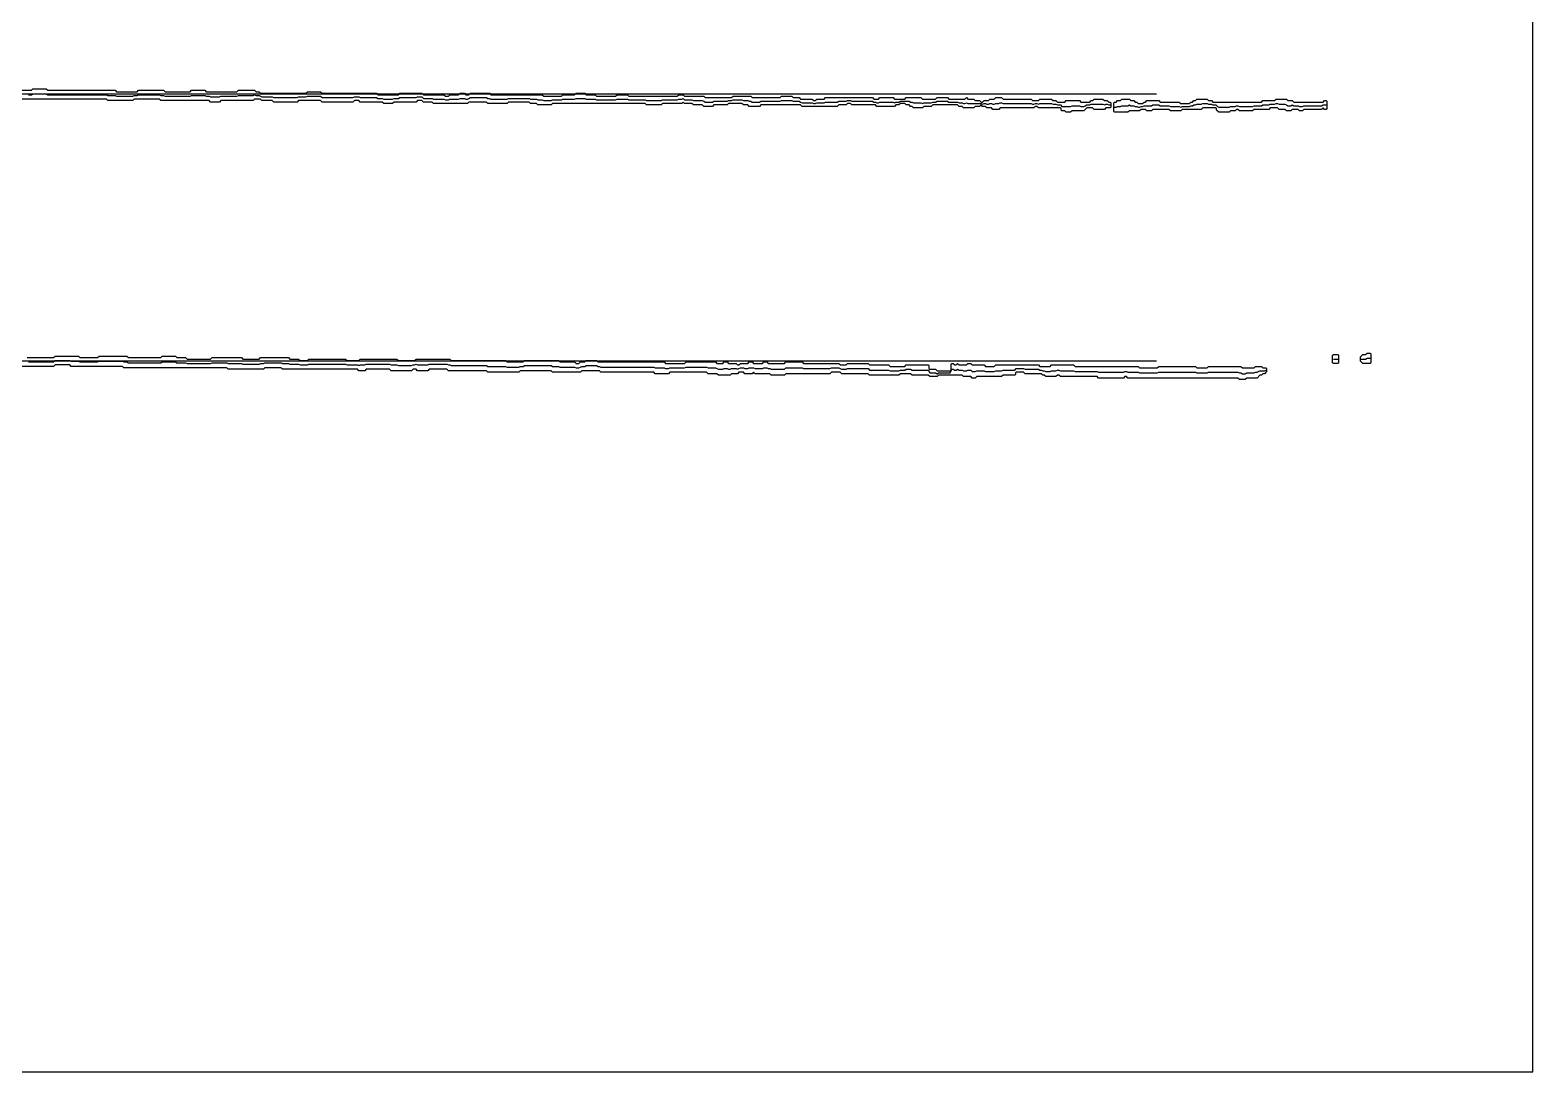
# Model space of a CAD drawing. Extents: x 0 to 57.2, y 0 to 39.6.
# Drawn here: x 28.58 to 57.16, y 0 to 19.8 of the extents above; entities that cross this region are included whole.
import ezdxf

# ---------------------------------------------------------------- set-up
doc = ezdxf.new("R2010")
doc.units = 13
for name, color, linetype in [('DESIGN_SCAN_PATH', 5, 'Continuous'), ('SEM_FRAME', 8, 'Continuous'), ('SEM_OBSERVED_CENTERLINES', 3, 'Continuous'), ('SEM_OBSERVED_CONTOURS', 2, 'Continuous')]:
    doc.layers.add(name, color=color, linetype=linetype)

msp = doc.modelspace()

# ---------------------------------------------------------------- linework, layer by layer
at = {"layer": 'DESIGN_SCAN_PATH'}
for points in [[(0, 18.58806), (50, 18.58806)], [(50, 13.50844), (0, 13.50844)]]:
    msp.add_lwpolyline(points, dxfattribs=at)
at = {"layer": 'SEM_FRAME'}
msp.add_lwpolyline([(0, 0), (57.15968, 0), (57.15968, 39.60429), (0, 39.60429)], close=True, dxfattribs=at)
at = {"layer": 'SEM_OBSERVED_CENTERLINES'}
for points in [[(28.55193, 18.574105), (28.57984, 18.574105), (28.60775, 18.574105), (28.63566, 18.58806), (28.66357, 18.58806), (28.69148, 18.58806), (28.71939, 18.58806), (28.7473, 18.58806), (28.77521, 18.58806), (28.80312, 18.58806), (28.83103, 18.58806), (28.85894, 18.58806), (28.88685, 18.58806), (28.91476, 18.574105), (28.94267, 18.574105), (28.97058, 18.574105), (28.99849, 18.574105), (29.0264, 18.574105), (29.05431, 18.574105), (29.08222, 18.574105), (29.11013, 18.574105), (29.13804, 18.574105), (29.16595, 18.574105), (29.19386, 18.574105), (29.22177, 18.574105), (29.24968, 18.574105), (29.27759, 18.574105), (29.3055, 18.574105), (29.33341, 18.574105), (29.36132, 18.574105), (29.38923, 18.574105), (29.41714, 18.574105), (29.44505, 18.574105), (29.47296, 18.574105), (29.50087, 18.574105), (29.52878, 18.574105), (29.55669, 18.574105), (29.5846, 18.574105), (29.61251, 18.574105), (29.64042, 18.574105), (29.66833, 18.574105), (29.69624, 18.574105), (29.72415, 18.574105), (29.75206, 18.574105), (29.77997, 18.574105), (29.80788, 18.574105), (29.83579, 18.574105), (29.8637, 18.574105), (29.89161, 18.574105), (29.91952, 18.574105), (29.94743, 18.574105), (29.97534, 18.574105), (30.00325, 18.574105), (30.03116, 18.574105), (30.05907, 18.56015), (30.08698, 18.56015), (30.11489, 18.56015), (30.1428, 18.56015), (30.17071, 18.56015), (30.19862, 18.56015), (30.22653, 18.546195), (30.25444, 18.546195), (30.28235, 18.546195), (30.31026, 18.546195), (30.33817, 18.546195), (30.36608, 18.546195), (30.39399, 18.546195), (30.4219, 18.546195), (30.44981, 18.546195), (30.47772, 18.546195), (30.50563, 18.546195), (30.53354, 18.546195), (30.56145, 18.56015), (30.58936, 18.56015), (30.61727, 18.56015), (30.64518, 18.574105), (30.67309, 18.574105), (30.701, 18.574105), (30.72891, 18.574105), (30.75682, 18.574105), (30.78473, 18.574105), (30.81264, 18.574105), (30.84055, 18.574105), (30.86846, 18.574105), (30.89637, 18.574105), (30.92428, 18.574105), (30.95219, 18.574105), (30.9801, 18.574105), (31.00801, 18.574105), (31.03592, 18.574105), (31.06383, 18.56015), (31.09174, 18.56015), (31.11965, 18.56015), (31.14756, 18.546195), (31.17547, 18.546195), (31.20338, 18.546195), (31.23129, 18.546195), (31.2592, 18.546195), (31.28711, 18.546195), (31.31502, 18.546195), (31.34293, 18.546195), (31.37084, 18.546195), (31.39875, 18.546195), (31.42666, 18.546195), (31.45457, 18.546195), (31.48248, 18.546195), (31.51039, 18.546195), (31.5383, 18.546195), (31.56621, 18.546195), (31.59412, 18.546195), (31.62203, 18.546195), (31.64994, 18.56015), (31.67785, 18.56015), (31.70576, 18.56015), (31.73367, 18.56015), (31.76158, 18.56015), (31.78949, 18.56015), (31.8174, 18.56015), (31.84531, 18.56015), (31.87322, 18.56015), (31.90113, 18.56015), (31.92904, 18.546195), (31.95695, 18.546195), (31.98486, 18.546195), (32.01277, 18.53224), (32.04068, 18.53224), (32.06859, 18.53224), (32.0965, 18.53224), (32.12441, 18.53224), (32.15232, 18.53224), (32.18023, 18.53224), (32.20814, 18.546195), (32.23605, 18.546195), (32.26396, 18.546195), (32.29187, 18.546195), (32.31978, 18.546195), (32.34769, 18.546195), (32.3756, 18.546195), (32.40351, 18.546195), (32.43142, 18.546195), (32.45933, 18.546195), (32.48724, 18.546195), (32.51515, 18.546195), (32.54306, 18.56015), (32.57097, 18.56015), (32.59888, 18.56015), (32.62679, 18.56015), (32.6547, 18.56015), (32.68261, 18.56015), (32.71052, 18.56015), (32.73843, 18.56015), (32.76634, 18.56015), (32.79425, 18.56015), (32.82216, 18.56015), (32.85007, 18.574105), (32.87798, 18.56015), (32.90589, 18.56015), (32.9338, 18.56015), (32.96171, 18.546195), (32.98962, 18.53224), (33.01753, 18.53224), (33.04544, 18.53224), (33.07335, 18.53224), (33.10126, 18.53224), (33.12917, 18.53224), (33.15708, 18.53224), (33.18499, 18.53224), (33.2129, 18.518285), (33.24081, 18.518285), (33.26872, 18.518285), (33.29663, 18.518285), (33.32454, 18.518285), (33.35245, 18.518285), (33.38036, 18.518285), (33.40827, 18.518285), (33.43618, 18.518285), (33.46409, 18.518285), (33.492, 18.518285), (33.51991, 18.518285), (33.54782, 18.518285), (33.57573, 18.518285), (33.60364, 18.518285), (33.63155, 18.518285), (33.65946, 18.518285), (33.68737, 18.53224), (33.71528, 18.53224), (33.74319, 18.53224), (33.7711, 18.53224), (33.79901, 18.53224), (33.82692, 18.53224), (33.85483, 18.546195), (33.88274, 18.546195), (33.91065, 18.546195), (33.93856, 18.546195), (33.96647, 18.546195), (33.99438, 18.546195), (34.02229, 18.546195), (34.0502, 18.546195), (34.07811, 18.546195), (34.10602, 18.546195), (34.13393, 18.518285), (34.16184, 18.518285), (34.18975, 18.518285), (34.21766, 18.518285), (34.24557, 18.518285), (34.27348, 18.518285), (34.30139, 18.518285), (34.3293, 18.518285), (34.35721, 18.518285), (34.38512, 18.518285), (34.41303, 18.518285), (34.44094, 18.518285), (34.46885, 18.518285), (34.49676, 18.518285), (34.52467, 18.518285), (34.55258, 18.518285), (34.58049, 18.518285), (34.6084, 18.518285), (34.63631, 18.518285), (34.66422, 18.518285), (34.69213, 18.518285), (34.72004, 18.518285), (34.74795, 18.53224), (34.77586, 18.53224), (34.80377, 18.53224), (34.83168, 18.53224), (34.85959, 18.518285), (34.8875, 18.518285), (34.91541, 18.518285), (34.94332, 18.518285), (34.97123, 18.518285), (34.99914, 18.518285), (35.02705, 18.518285), (35.05496, 18.518285), (35.08287, 18.518285), (35.11078, 18.518285), (35.13869, 18.518285), (35.1666, 18.518285), (35.19451, 18.50433), (35.22242, 18.50433), (35.25033, 18.50433), (35.27824, 18.50433), (35.30615, 18.490375), (35.33406, 18.490375), (35.36197, 18.490375), (35.38988, 18.490375), (35.41779, 18.490375), (35.4457, 18.490375), (35.47361, 18.490375), (35.50152, 18.50433), (35.52943, 18.50433), (35.55734, 18.50433), (35.58525, 18.50433), (35.61316, 18.518285), (35.64107, 18.518285), (35.66898, 18.518285), (35.69689, 18.518285), (35.7248, 18.518285), (35.75271, 18.518285), (35.78062, 18.518285), (35.80853, 18.518285), (35.83644, 18.518285), (35.86435, 18.518285), (35.89226, 18.518285), (35.92017, 18.518285), (35.94808, 18.53224), (35.97599, 18.53224), (36.0039, 18.53224), (36.03181, 18.53224), (36.05972, 18.50433), (36.08763, 18.50433), (36.11554, 18.50433), (36.14345, 18.50433), (36.17136, 18.50433), (36.19927, 18.50433), (36.22718, 18.50433), (36.25509, 18.490375), (36.283, 18.490375), (36.31091, 18.490375), (36.33882, 18.490375), (36.36673, 18.490375), (36.39464, 18.490375), (36.42255, 18.490375), (36.45046, 18.490375), (36.47837, 18.47642), (36.50628, 18.47642), (36.53419, 18.47642), (36.5621, 18.490375), (36.59001, 18.490375), (36.61792, 18.490375), (36.64583, 18.490375), (36.67374, 18.490375), (36.70165, 18.490375), (36.72956, 18.490375), (36.75747, 18.50433), (36.78538, 18.50433), (36.81329, 18.50433), (36.8412, 18.50433), (36.86911, 18.490375), (36.89702, 18.490375), (36.92493, 18.50433), (36.95284, 18.518285), (36.98075, 18.518285), (37.00866, 18.518285), (37.03657, 18.518285), (37.06448, 18.518285), (37.09239, 18.518285), (37.1203, 18.518285), (37.14821, 18.518285), (37.17612, 18.518285), (37.20403, 18.518285), (37.23194, 18.518285), (37.25985, 18.518285), (37.28776, 18.50433), (37.31567, 18.50433), (37.34358, 18.490375), (37.37149, 18.490375), (37.3994, 18.490375), (37.42731, 18.490375), (37.45522, 18.490375), (37.48313, 18.490375), (37.51104, 18.490375), (37.53895, 18.490375), (37.56686, 18.490375), (37.59477, 18.490375), (37.62268, 18.490375), (37.65059, 18.490375), (37.6785, 18.50433), (37.70641, 18.50433), (37.73432, 18.50433), (37.76223, 18.50433), (37.79014, 18.50433), (37.81805, 18.50433), (37.84596, 18.50433), (37.87387, 18.50433), (37.90178, 18.50433), (37.92969, 18.50433), (37.9576, 18.50433), (37.98551, 18.50433), (38.01342, 18.50433), (38.04133, 18.50433), (38.06924, 18.50433), (38.09715, 18.490375), (38.12506, 18.490375), (38.15297, 18.490375), (38.18088, 18.490375), (38.20879, 18.490375), (38.2367, 18.47642), (38.26461, 18.47642), (38.29252, 18.47642), (38.32043, 18.47642), (38.34834, 18.462465), (38.37625, 18.462465), (38.40416, 18.462465), (38.43207, 18.462465), (38.45998, 18.462465), (38.48789, 18.462465), (38.5158, 18.47642), (38.54371, 18.47642), (38.57162, 18.47642), (38.59953, 18.47642), (38.62744, 18.47642), (38.65535, 18.47642), (38.68326, 18.47642), (38.71117, 18.490375), (38.73908, 18.490375), (38.76699, 18.490375), (38.7949, 18.490375), (38.82281, 18.490375), (38.85072, 18.490375), (38.87863, 18.490375), (38.90654, 18.490375), (38.93445, 18.490375), (38.96236, 18.50433), (38.99027, 18.50433), (39.01818, 18.50433), (39.04609, 18.50433), (39.074, 18.50433), (39.10191, 18.50433), (39.12982, 18.50433), (39.15773, 18.490375), (39.18564, 18.490375), (39.21355, 18.490375), (39.24146, 18.490375), (39.26937, 18.490375), (39.29728, 18.490375), (39.32519, 18.490375), (39.3531, 18.47642), (39.38101, 18.47642), (39.40892, 18.47642), (39.43683, 18.47642), (39.46474, 18.47642), (39.49265, 18.47642), (39.52056, 18.47642), (39.54847, 18.47642), (39.57638, 18.47642), (39.60429, 18.47642), (39.6322, 18.47642), (39.66011, 18.47642), (39.68802, 18.47642), (39.71593, 18.47642), (39.74384, 18.490375), (39.77175, 18.490375), (39.79966, 18.490375), (39.82757, 18.490375), (39.85548, 18.490375), (39.88339, 18.490375), (39.9113, 18.490375), (39.93921, 18.490375), (39.96712, 18.47642), (39.99503, 18.47642), (40.02294, 18.47642), (40.05085, 18.47642), (40.07876, 18.47642), (40.10667, 18.47642), (40.13458, 18.47642), (40.16249, 18.47642), (40.1904, 18.47642), (40.21831, 18.47642), (40.24622, 18.47642), (40.27413, 18.47642), (40.30204, 18.462465), (40.32995, 18.462465), (40.35786, 18.462465), (40.38577, 18.462465), (40.41368, 18.462465), (40.44159, 18.462465), (40.4695, 18.462465), (40.49741, 18.462465), (40.52532, 18.462465), (40.55323, 18.462465), (40.58114, 18.462465), (40.60905, 18.47642), (40.63696, 18.47642), (40.66487, 18.47642), (40.69278, 18.47642), (40.72069, 18.47642), (40.7486, 18.47642), (40.77651, 18.47642), (40.80442, 18.47642), (40.83233, 18.47642), (40.86024, 18.47642), (40.88815, 18.47642), (40.91606, 18.490375), (40.94397, 18.490375), (40.97188, 18.490375), (40.99979, 18.50433), (41.0277, 18.47642), (41.05561, 18.47642), (41.08352, 18.47642), (41.11143, 18.47642), (41.13934, 18.47642), (41.16725, 18.47642), (41.19516, 18.462465), (41.22307, 18.462465), (41.25098, 18.462465), (41.27889, 18.462465), (41.3068, 18.462465), (41.33471, 18.462465), (41.36262, 18.462465), (41.39053, 18.44851), (41.41844, 18.434555), (41.44635, 18.434555), (41.47426, 18.434555), (41.50217, 18.434555), (41.53008, 18.434555), (41.55799, 18.434555), (41.5859, 18.44851), (41.61381, 18.44851), (41.64172, 18.44851), (41.66963, 18.44851), (41.69754, 18.44851), (41.72545, 18.44851), (41.75336, 18.44851), (41.78127, 18.44851), (41.80918, 18.44851), (41.83709, 18.44851), (41.865, 18.462465), (41.89291, 18.462465), (41.92082, 18.462465), (41.94873, 18.47642), (41.97664, 18.47642), (42.00455, 18.47642), (42.03246, 18.47642), (42.06037, 18.47642), (42.08828, 18.47642), (42.11619, 18.47642), (42.1441, 18.462465), (42.17201, 18.462465), (42.19992, 18.462465), (42.22783, 18.462465), (42.25574, 18.44851), (42.28365, 18.44851), (42.31156, 18.434555), (42.33947, 18.434555), (42.36738, 18.434555), (42.39529, 18.434555), (42.4232, 18.434555), (42.45111, 18.434555), (42.47902, 18.44851), (42.50693, 18.44851), (42.53484, 18.44851), (42.56275, 18.44851), (42.59066, 18.44851), (42.61857, 18.44851), (42.64648, 18.44851), (42.67439, 18.44851), (42.7023, 18.44851), (42.73021, 18.44851), (42.75812, 18.44851), (42.78603, 18.44851), (42.81394, 18.44851), (42.84185, 18.44851), (42.86976, 18.462465), (42.89767, 18.462465), (42.92558, 18.462465), (42.95349, 18.462465), (42.9814, 18.462465), (43.00931, 18.462465), (43.03722, 18.462465), (43.06513, 18.462465), (43.09304, 18.44851), (43.12095, 18.44851), (43.14886, 18.44851), (43.17677, 18.44851), (43.20468, 18.44851), (43.23259, 18.434555), (43.2605, 18.4206), (43.28841, 18.4206), (43.31632, 18.4206), (43.34423, 18.4206), (43.37214, 18.4206), (43.40005, 18.4206), (43.42796, 18.4206), (43.45587, 18.4206), (43.48378, 18.406645), (43.51169, 18.406645), (43.5396, 18.4206), (43.56751, 18.4206), (43.59542, 18.4206), (43.62333, 18.4206), (43.65124, 18.4206), (43.67915, 18.4206), (43.70706, 18.434555), (43.73497, 18.434555), (43.76288, 18.434555), (43.79079, 18.434555), (43.8187, 18.434555), (43.84661, 18.434555), (43.87452, 18.434555), (43.90243, 18.434555), (43.93034, 18.434555), (43.95825, 18.44851), (43.98616, 18.44851), (44.01407, 18.44851), (44.04198, 18.44851), (44.06989, 18.44851), (44.0978, 18.44851), (44.12571, 18.462465), (44.15362, 18.462465), (44.18153, 18.462465), (44.20944, 18.44851), (44.23735, 18.44851), (44.26526, 18.44851), (44.29317, 18.44851), (44.32108, 18.44851), (44.34899, 18.44851), (44.3769, 18.44851), (44.40481, 18.44851), (44.43272, 18.44851), (44.46063, 18.44851), (44.48854, 18.44851), (44.51645, 18.44851), (44.54436, 18.44851), (44.57227, 18.44851), (44.60018, 18.44851), (44.62809, 18.434555), (44.656, 18.434555), (44.68391, 18.4206), (44.71182, 18.4206), (44.73973, 18.434555), (44.76764, 18.434555), (44.79555, 18.434555), (44.82346, 18.434555), (44.85137, 18.434555), (44.87928, 18.434555), (44.90719, 18.434555), (44.9351, 18.434555), (44.96301, 18.434555), (44.99092, 18.434555), (45.01883, 18.4206), (45.04674, 18.434555), (45.07465, 18.434555), (45.10256, 18.434555), (45.13047, 18.44851), (45.15838, 18.44851), (45.18629, 18.44851), (45.2142, 18.44851), (45.24211, 18.44851), (45.27002, 18.44851), (45.29793, 18.44851), (45.32584, 18.434555), (45.35375, 18.434555), (45.38166, 18.4206), (45.40957, 18.4206), (45.43748, 18.4206), (45.46539, 18.4206), (45.4933, 18.4206), (45.52121, 18.4206), (45.54912, 18.406645), (45.57703, 18.4206), (45.60494, 18.4206), (45.63285, 18.4206), (45.66076, 18.4206), (45.68867, 18.4206), (45.71658, 18.4206), (45.74449, 18.434555), (45.7724, 18.434555), (45.80031, 18.434555), (45.82822, 18.44851), (45.85613, 18.44851), (45.88404, 18.44851), (45.91195, 18.44851), (45.93986, 18.44851), (45.96777, 18.44851), (45.99568, 18.44851), (46.02359, 18.44851), (46.0515, 18.434555), (46.07941, 18.434555), (46.10732, 18.434555), (46.13523, 18.434555), (46.16314, 18.434555), (46.19105, 18.434555), (46.21896, 18.434555), (46.24687, 18.4206), (46.27478, 18.4206), (46.30269, 18.4206), (46.3306, 18.406645), (46.35851, 18.406645), (46.38642, 18.4206), (46.41433, 18.406645), (46.44224, 18.406645), (46.47015, 18.406645), (46.49806, 18.406645), (46.52597, 18.406645), (46.55388, 18.406645), (46.58179, 18.406645), (46.6097, 18.406645), (46.63761, 18.406645), (46.66552, 18.406645), (46.69343, 18.39269), (46.72134, 18.406645), (46.74925, 18.406645), (46.77716, 18.39269), (46.80507, 18.39269), (46.83298, 18.406645), (46.86089, 18.406645), (46.8888, 18.39269), (46.91671, 18.39269), (46.94462, 18.406645), (46.97253, 18.406645), (47.00044, 18.406645), (47.02835, 18.4206), (47.05626, 18.4206), (47.08417, 18.406645), (47.11208, 18.406645), (47.13999, 18.406645), (47.1679, 18.406645), (47.19581, 18.406645), (47.22372, 18.406645), (47.25163, 18.406645), (47.27954, 18.406645), (47.30745, 18.406645), (47.33536, 18.406645), (47.36327, 18.406645), (47.39118, 18.406645), (47.41909, 18.406645), (47.447, 18.406645), (47.47491, 18.406645), (47.50282, 18.406645), (47.53073, 18.406645), (47.55864, 18.406645), (47.58655, 18.406645), (47.61446, 18.406645), (47.64237, 18.39269), (47.67028, 18.39269), (47.69819, 18.406645), (47.7261, 18.406645), (47.75401, 18.39269), (47.78192, 18.406645), (47.80983, 18.406645), (47.83774, 18.406645), (47.86565, 18.406645), (47.89356, 18.406645), (47.92147, 18.406645), (47.94938, 18.406645), (47.97729, 18.406645), (48.0052, 18.406645), (48.03311, 18.39269), (48.06102, 18.39269), (48.08893, 18.39269), (48.11684, 18.378735), (48.14475, 18.378735), (48.17266, 18.378735), (48.20057, 18.350825), (48.22848, 18.350825), (48.25639, 18.350825), (48.2843, 18.350825), (48.31221, 18.350825), (48.34012, 18.350825), (48.36803, 18.350825), (48.39594, 18.36478), (48.42385, 18.36478), (48.45176, 18.36478), (48.47967, 18.36478), (48.50758, 18.36478), (48.53549, 18.36478), (48.5634, 18.350825), (48.59131, 18.350825), (48.61922, 18.350825), (48.64713, 18.36478), (48.67504, 18.378735), (48.70295, 18.378735), (48.73086, 18.378735), (48.75877, 18.39269), (48.78668, 18.39269), (48.81459, 18.39269), (48.8425, 18.39269), (48.87041, 18.39269), (48.89832, 18.39269), (48.92623, 18.39269), (48.95414, 18.39269), (48.98205, 18.39269), (49.00996, 18.378735), (49.03787, 18.39269), (49.06578, 18.39269), (49.09369, 18.378735), (49.1216, 18.378735)], [(49.20533, 18.33687), (49.23324, 18.33687), (49.26115, 18.350825), (49.28906, 18.350825), (49.31697, 18.350825), (49.34488, 18.36478), (49.37279, 18.36478), (49.4007, 18.36478), (49.42861, 18.36478), (49.45652, 18.36478), (49.48443, 18.378735), (49.51234, 18.36478), (49.54025, 18.36478), (49.56816, 18.36478), (49.59607, 18.350825), (49.62398, 18.350825), (49.65189, 18.33687), (49.6798, 18.33687), (49.70771, 18.350825), (49.73562, 18.350825), (49.76353, 18.36478), (49.79144, 18.36478), (49.81935, 18.36478), (49.84726, 18.36478), (49.87517, 18.36478), (49.90308, 18.36478), (49.93099, 18.378735), (49.9589, 18.378735), (49.98681, 18.378735), (50.01472, 18.378735), (50.04263, 18.378735), (50.07054, 18.36478), (50.09845, 18.36478), (50.12636, 18.36478), (50.15427, 18.36478), (50.18218, 18.36478), (50.21009, 18.36478), (50.238, 18.36478), (50.26591, 18.350825), (50.29382, 18.350825), (50.32173, 18.350825), (50.34964, 18.350825), (50.37755, 18.350825), (50.40546, 18.350825), (50.43337, 18.350825), (50.46128, 18.33687), (50.48919, 18.350825), (50.5171, 18.350825), (50.54501, 18.350825), (50.57292, 18.350825), (50.60083, 18.350825), (50.62874, 18.350825), (50.65665, 18.36478), (50.68456, 18.36478), (50.71247, 18.378735), (50.74038, 18.378735), (50.76829, 18.39269), (50.7962, 18.39269), (50.82411, 18.39269), (50.85202, 18.39269), (50.87993, 18.406645), (50.90784, 18.406645), (50.93575, 18.406645), (50.96366, 18.406645), (50.99157, 18.39269), (51.01948, 18.39269), (51.04739, 18.39269), (51.0753, 18.378735), (51.10321, 18.378735), (51.13112, 18.378735), (51.15903, 18.350825), (51.18694, 18.33687), (51.21485, 18.33687), (51.24276, 18.33687), (51.27067, 18.33687), (51.29858, 18.33687), (51.32649, 18.33687), (51.3544, 18.33687), (51.38231, 18.33687), (51.41022, 18.350825), (51.43813, 18.350825), (51.46604, 18.350825), (51.49395, 18.350825), (51.52186, 18.36478), (51.54977, 18.36478), (51.57768, 18.350825), (51.60559, 18.350825), (51.6335, 18.350825), (51.66141, 18.350825), (51.68932, 18.350825), (51.71723, 18.350825), (51.74514, 18.350825), (51.77305, 18.350825), (51.80096, 18.350825), (51.82887, 18.350825), (51.85678, 18.36478), (51.88469, 18.36478), (51.9126, 18.36478), (51.94051, 18.36478), (51.96842, 18.36478), (51.99633, 18.36478), (52.02424, 18.378735), (52.05215, 18.378735), (52.08006, 18.378735), (52.10797, 18.378735), (52.13588, 18.378735), (52.16379, 18.39269), (52.1917, 18.39269), (52.21961, 18.39269), (52.24752, 18.39269), (52.27543, 18.406645), (52.30334, 18.406645), (52.33125, 18.39269), (52.35916, 18.39269), (52.38707, 18.39269), (52.41498, 18.39269), (52.44289, 18.39269), (52.4708, 18.378735), (52.49871, 18.36478), (52.52662, 18.36478), (52.55453, 18.36478), (52.58244, 18.378735), (52.61035, 18.36478), (52.63826, 18.36478), (52.66617, 18.36478), (52.69408, 18.36478), (52.72199, 18.350825), (52.7499, 18.350825), (52.77781, 18.350825), (52.80572, 18.36478), (52.83363, 18.36478), (52.86154, 18.36478), (52.88945, 18.36478), (52.91736, 18.36478), (52.94527, 18.36478), (52.97318, 18.36478), (53.00109, 18.36478), (53.029, 18.36478), (53.05691, 18.36478), (53.08482, 18.36478), (53.11273, 18.36478), (53.14064, 18.36478), (53.16855, 18.378735), (53.19646, 18.378735), (53.22437, 18.378735)], [(28.55193, 13.494485), (28.57984, 13.494485), (28.60775, 13.494485), (28.63566, 13.494485), (28.66357, 13.494485), (28.69148, 13.494485), (28.71939, 13.494485), (28.7473, 13.494485), (28.77521, 13.494485), (28.80312, 13.494485), (28.83103, 13.494485), (28.85894, 13.494485), (28.88685, 13.494485), (28.91476, 13.494485), (28.94267, 13.494485), (28.97058, 13.494485), (28.99849, 13.494485), (29.0264, 13.494485), (29.05431, 13.522395), (29.08222, 13.522395), (29.11013, 13.522395), (29.13804, 13.522395), (29.16595, 13.522395), (29.19386, 13.522395), (29.22177, 13.522395), (29.24968, 13.522395), (29.27759, 13.522395), (29.3055, 13.522395), (29.33341, 13.522395), (29.36132, 13.50844), (29.38923, 13.50844), (29.41714, 13.50844), (29.44505, 13.50844), (29.47296, 13.50844), (29.50087, 13.50844), (29.52878, 13.494485), (29.55669, 13.494485), (29.5846, 13.494485), (29.61251, 13.494485), (29.64042, 13.494485), (29.66833, 13.494485), (29.69624, 13.494485), (29.72415, 13.494485), (29.75206, 13.494485), (29.77997, 13.494485), (29.80788, 13.494485), (29.83579, 13.494485), (29.8637, 13.494485), (29.89161, 13.50844), (29.91952, 13.50844), (29.94743, 13.50844), (29.97534, 13.50844), (30.00325, 13.50844), (30.03116, 13.50844), (30.05907, 13.50844), (30.08698, 13.50844), (30.11489, 13.50844), (30.1428, 13.50844), (30.17071, 13.50844), (30.19862, 13.50844), (30.22653, 13.50844), (30.25444, 13.50844), (30.28235, 13.50844), (30.31026, 13.50844), (30.33817, 13.50844), (30.36608, 13.494485), (30.39399, 13.494485), (30.4219, 13.494485), (30.44981, 13.48053), (30.47772, 13.48053), (30.50563, 13.48053), (30.53354, 13.48053), (30.56145, 13.48053), (30.58936, 13.48053), (30.61727, 13.48053), (30.64518, 13.48053), (30.67309, 13.48053), (30.701, 13.48053), (30.72891, 13.48053), (30.75682, 13.48053), (30.78473, 13.48053), (30.81264, 13.48053), (30.84055, 13.48053), (30.86846, 13.48053), (30.89637, 13.48053), (30.92428, 13.48053), (30.95219, 13.48053), (30.9801, 13.48053), (31.00801, 13.48053), (31.03592, 13.48053), (31.06383, 13.48053), (31.09174, 13.494485), (31.11965, 13.494485), (31.14756, 13.494485), (31.17547, 13.494485), (31.20338, 13.494485), (31.23129, 13.494485), (31.2592, 13.494485), (31.28711, 13.494485), (31.31502, 13.494485), (31.34293, 13.494485), (31.37084, 13.48053), (31.39875, 13.48053), (31.42666, 13.48053), (31.45457, 13.48053), (31.48248, 13.48053), (31.51039, 13.48053), (31.5383, 13.48053), (31.56621, 13.466575), (31.59412, 13.466575), (31.62203, 13.466575), (31.64994, 13.466575), (31.67785, 13.466575), (31.70576, 13.466575), (31.73367, 13.466575), (31.76158, 13.466575), (31.78949, 13.466575), (31.8174, 13.466575), (31.84531, 13.466575), (31.87322, 13.466575), (31.90113, 13.466575), (31.92904, 13.466575), (31.95695, 13.466575), (31.98486, 13.466575), (32.01277, 13.466575), (32.04068, 13.48053), (32.06859, 13.48053), (32.0965, 13.48053), (32.12441, 13.48053), (32.15232, 13.48053), (32.18023, 13.48053), (32.20814, 13.48053), (32.23605, 13.48053), (32.26396, 13.48053), (32.29187, 13.48053), (32.31978, 13.48053), (32.34769, 13.466575), (32.3756, 13.466575), (32.40351, 13.466575), (32.43142, 13.466575), (32.45933, 13.466575), (32.48724, 13.466575), (32.51515, 13.466575), (32.54306, 13.466575), (32.57097, 13.466575), (32.59888, 13.466575), (32.62679, 13.45262), (32.6547, 13.45262), (32.68261, 13.45262), (32.71052, 13.45262), (32.73843, 13.45262), (32.76634, 13.45262), (32.79425, 13.45262), (32.82216, 13.45262), (32.85007, 13.45262), (32.87798, 13.45262), (32.90589, 13.45262), (32.9338, 13.45262), (32.96171, 13.466575), (32.98962, 13.466575), (33.01753, 13.466575), (33.04544, 13.48053), (33.07335, 13.48053), (33.10126, 13.48053), (33.12917, 13.48053), (33.15708, 13.48053), (33.18499, 13.48053), (33.2129, 13.48053), (33.24081, 13.48053), (33.26872, 13.48053), (33.29663, 13.48053), (33.32454, 13.48053), (33.35245, 13.48053), (33.38036, 13.466575), (33.40827, 13.466575), (33.43618, 13.466575), (33.46409, 13.466575), (33.492, 13.466575), (33.51991, 13.45262), (33.54782, 13.45262), (33.57573, 13.45262), (33.60364, 13.45262), (33.63155, 13.45262), (33.65946, 13.45262), (33.68737, 13.45262), (33.71528, 13.438665), (33.74319, 13.438665), (33.7711, 13.438665), (33.79901, 13.438665), (33.82692, 13.438665), (33.85483, 13.438665), (33.88274, 13.45262), (33.91065, 13.45262), (33.93856, 13.45262), (33.96647, 13.45262), (33.99438, 13.45262), (34.02229, 13.45262), (34.0502, 13.45262), (34.07811, 13.45262), (34.10602, 13.45262), (34.13393, 13.45262), (34.16184, 13.45262), (34.18975, 13.45262), (34.21766, 13.45262), (34.24557, 13.45262), (34.27348, 13.45262), (34.30139, 13.45262), (34.3293, 13.45262), (34.35721, 13.45262), (34.38512, 13.45262), (34.41303, 13.45262), (34.44094, 13.45262), (34.46885, 13.45262), (34.49676, 13.45262), (34.52467, 13.45262), (34.55258, 13.45262), (34.58049, 13.45262), (34.6084, 13.438665), (34.63631, 13.438665), (34.66422, 13.438665), (34.69213, 13.438665), (34.72004, 13.438665), (34.74795, 13.438665), (34.77586, 13.438665), (34.80377, 13.438665), (34.83168, 13.42471), (34.85959, 13.438665), (34.8875, 13.438665), (34.91541, 13.438665), (34.94332, 13.438665), (34.97123, 13.45262), (34.99914, 13.45262), (35.02705, 13.45262), (35.05496, 13.45262), (35.08287, 13.45262), (35.11078, 13.45262), (35.13869, 13.45262), (35.1666, 13.45262), (35.19451, 13.45262), (35.22242, 13.45262), (35.25033, 13.45262), (35.27824, 13.45262), (35.30615, 13.45262), (35.33406, 13.45262), (35.36197, 13.45262), (35.38988, 13.45262), (35.41779, 13.45262), (35.4457, 13.438665), (35.47361, 13.438665), (35.50152, 13.438665), (35.52943, 13.438665), (35.55734, 13.438665), (35.58525, 13.42471), (35.61316, 13.42471), (35.64107, 13.42471), (35.66898, 13.42471), (35.69689, 13.42471), (35.7248, 13.42471), (35.75271, 13.42471), (35.78062, 13.42471), (35.80853, 13.42471), (35.83644, 13.42471), (35.86435, 13.438665), (35.89226, 13.438665), (35.92017, 13.45262), (35.94808, 13.438665), (35.97599, 13.438665), (36.0039, 13.438665), (36.03181, 13.438665), (36.05972, 13.438665), (36.08763, 13.438665), (36.11554, 13.438665), (36.14345, 13.438665), (36.17136, 13.45262), (36.19927, 13.45262), (36.22718, 13.45262), (36.25509, 13.45262), (36.283, 13.45262), (36.31091, 13.45262), (36.33882, 13.45262), (36.36673, 13.45262), (36.39464, 13.45262), (36.42255, 13.45262), (36.45046, 13.45262), (36.47837, 13.45262), (36.50628, 13.45262), (36.53419, 13.438665), (36.5621, 13.438665), (36.59001, 13.42471), (36.61792, 13.42471), (36.64583, 13.42471), (36.67374, 13.42471), (36.70165, 13.42471), (36.72956, 13.42471), (36.75747, 13.42471), (36.78538, 13.42471), (36.81329, 13.42471), (36.8412, 13.42471), (36.86911, 13.42471), (36.89702, 13.42471), (36.92493, 13.42471), (36.95284, 13.42471), (36.98075, 13.42471), (37.00866, 13.42471), (37.03657, 13.42471), (37.06448, 13.42471), (37.09239, 13.42471), (37.1203, 13.42471), (37.14821, 13.42471), (37.17612, 13.42471), (37.20403, 13.42471), (37.23194, 13.42471), (37.25985, 13.42471), (37.28776, 13.410755), (37.31567, 13.410755), (37.34358, 13.410755), (37.37149, 13.410755), (37.3994, 13.410755), (37.42731, 13.410755), (37.45522, 13.410755), (37.48313, 13.410755), (37.51104, 13.410755), (37.53895, 13.410755), (37.56686, 13.410755), (37.59477, 13.410755), (37.62268, 13.410755), (37.65059, 13.3968), (37.6785, 13.3968), (37.70641, 13.3968), (37.73432, 13.3968), (37.76223, 13.3968), (37.79014, 13.3968), (37.81805, 13.3968), (37.84596, 13.3968), (37.87387, 13.3968), (37.90178, 13.410755), (37.92969, 13.410755), (37.9576, 13.410755), (37.98551, 13.42471), (38.01342, 13.42471), (38.04133, 13.42471), (38.06924, 13.42471), (38.09715, 13.42471), (38.12506, 13.42471), (38.15297, 13.42471), (38.18088, 13.42471), (38.20879, 13.42471), (38.2367, 13.42471), (38.26461, 13.42471), (38.29252, 13.42471), (38.32043, 13.42471), (38.34834, 13.42471), (38.37625, 13.42471), (38.40416, 13.42471), (38.43207, 13.42471), (38.45998, 13.42471), (38.48789, 13.42471), (38.5158, 13.410755), (38.54371, 13.410755), (38.57162, 13.410755), (38.59953, 13.410755), (38.62744, 13.410755), (38.65535, 13.3968), (38.68326, 13.3968), (38.71117, 13.3968), (38.73908, 13.3968), (38.76699, 13.3968), (38.7949, 13.3968), (38.82281, 13.3968), (38.85072, 13.3968), (38.87863, 13.3968), (38.90654, 13.3968), (38.93445, 13.3968), (38.96236, 13.382845), (38.99027, 13.382845), (39.01818, 13.382845), (39.04609, 13.3968), (39.074, 13.410755), (39.10191, 13.410755), (39.12982, 13.410755), (39.15773, 13.42471), (39.18564, 13.42471), (39.21355, 13.42471), (39.24146, 13.42471), (39.26937, 13.42471), (39.29728, 13.42471), (39.32519, 13.42471), (39.3531, 13.42471), (39.38101, 13.410755), (39.40892, 13.410755), (39.43683, 13.3968), (39.46474, 13.3968), (39.49265, 13.3968), (39.52056, 13.3968), (39.54847, 13.3968), (39.57638, 13.3968), (39.60429, 13.3968), (39.6322, 13.3968), (39.66011, 13.3968), (39.68802, 13.3968), (39.71593, 13.3968), (39.74384, 13.3968), (39.77175, 13.3968), (39.79966, 13.3968), (39.82757, 13.3968), (39.85548, 13.3968), (39.88339, 13.3968), (39.9113, 13.3968), (39.93921, 13.3968), (39.96712, 13.3968), (39.99503, 13.3968), (40.02294, 13.3968), (40.05085, 13.3968), (40.07876, 13.3968), (40.10667, 13.3968), (40.13458, 13.3968), (40.16249, 13.3968), (40.1904, 13.3968), (40.21831, 13.3968), (40.24622, 13.3968), (40.27413, 13.3968), (40.30204, 13.3968), (40.32995, 13.3968), (40.35786, 13.3968), (40.38577, 13.3968), (40.41368, 13.3968), (40.44159, 13.3968), (40.4695, 13.382845), (40.49741, 13.382845), (40.52532, 13.382845), (40.55323, 13.382845), (40.58114, 13.382845), (40.60905, 13.382845), (40.63696, 13.382845), (40.66487, 13.36889), (40.69278, 13.36889), (40.72069, 13.36889), (40.7486, 13.382845), (40.77651, 13.382845), (40.80442, 13.382845), (40.83233, 13.382845), (40.86024, 13.382845), (40.88815, 13.382845), (40.91606, 13.382845), (40.94397, 13.382845), (40.97188, 13.382845), (40.99979, 13.382845), (41.0277, 13.382845), (41.05561, 13.3968), (41.08352, 13.3968), (41.11143, 13.3968), (41.13934, 13.3968), (41.16725, 13.3968), (41.19516, 13.3968), (41.22307, 13.3968), (41.25098, 13.3968), (41.27889, 13.3968), (41.3068, 13.3968), (41.33471, 13.3968), (41.36262, 13.3968), (41.39053, 13.3968), (41.41844, 13.3968), (41.44635, 13.3968), (41.47426, 13.382845), (41.50217, 13.382845), (41.53008, 13.382845), (41.55799, 13.382845), (41.5859, 13.382845), (41.61381, 13.382845), (41.64172, 13.36889), (41.66963, 13.354935), (41.69754, 13.354935), (41.72545, 13.354935), (41.75336, 13.354935), (41.78127, 13.36889), (41.80918, 13.36889), (41.83709, 13.36889), (41.865, 13.354935), (41.89291, 13.354935), (41.92082, 13.36889), (41.94873, 13.36889), (41.97664, 13.36889), (42.00455, 13.36889), (42.03246, 13.354935), (42.06037, 13.36889), (42.08828, 13.382845), (42.11619, 13.382845), (42.1441, 13.382845), (42.17201, 13.36889), (42.19992, 13.36889), (42.22783, 13.36889), (42.25574, 13.382845), (42.28365, 13.382845), (42.31156, 13.382845), (42.33947, 13.382845), (42.36738, 13.36889), (42.39529, 13.36889), (42.4232, 13.36889), (42.45111, 13.36889), (42.47902, 13.36889), (42.50693, 13.36889), (42.53484, 13.382845), (42.56275, 13.382845), (42.59066, 13.382845), (42.61857, 13.36889), (42.64648, 13.36889), (42.67439, 13.354935), (42.7023, 13.354935), (42.73021, 13.354935), (42.75812, 13.354935), (42.78603, 13.354935), (42.81394, 13.354935), (42.84185, 13.354935), (42.86976, 13.354935), (42.89767, 13.354935), (42.92558, 13.354935), (42.95349, 13.382845), (42.9814, 13.382845), (43.00931, 13.382845), (43.03722, 13.382845), (43.06513, 13.382845), (43.09304, 13.382845), (43.12095, 13.382845), (43.14886, 13.382845), (43.17677, 13.382845), (43.20468, 13.382845), (43.23259, 13.382845), (43.2605, 13.382845), (43.28841, 13.36889), (43.31632, 13.36889), (43.34423, 13.36889), (43.37214, 13.36889), (43.40005, 13.36889), (43.42796, 13.36889), (43.45587, 13.36889), (43.48378, 13.36889), (43.51169, 13.36889), (43.5396, 13.36889), (43.56751, 13.36889), (43.59542, 13.36889), (43.62333, 13.36889), (43.65124, 13.36889), (43.67915, 13.36889), (43.70706, 13.36889), (43.73497, 13.36889), (43.76288, 13.36889), (43.79079, 13.36889), (43.8187, 13.382845), (43.84661, 13.382845), (43.87452, 13.382845), (43.90243, 13.382845), (43.93034, 13.382845), (43.95825, 13.382845), (43.98616, 13.36889), (44.01407, 13.354935), (44.04198, 13.354935), (44.06989, 13.354935), (44.0978, 13.354935), (44.12571, 13.36889), (44.15362, 13.36889), (44.18153, 13.36889), (44.20944, 13.36889), (44.23735, 13.36889), (44.26526, 13.36889), (44.29317, 13.36889), (44.32108, 13.36889), (44.34899, 13.36889), (44.3769, 13.36889), (44.40481, 13.36889), (44.43272, 13.36889), (44.46063, 13.36889), (44.48854, 13.36889), (44.51645, 13.36889), (44.54436, 13.34098), (44.57227, 13.34098), (44.60018, 13.34098), (44.62809, 13.34098), (44.656, 13.34098), (44.68391, 13.34098), (44.71182, 13.34098), (44.73973, 13.34098), (44.76764, 13.34098), (44.79555, 13.34098), (44.82346, 13.34098), (44.85137, 13.34098), (44.87928, 13.34098), (44.90719, 13.34098), (44.9351, 13.327025), (44.96301, 13.327025), (44.99092, 13.327025), (45.01883, 13.327025), (45.04674, 13.327025), (45.07465, 13.327025), (45.10256, 13.327025), (45.13047, 13.34098), (45.15838, 13.34098), (45.18629, 13.34098), (45.2142, 13.34098), (45.24211, 13.354935), (45.27002, 13.354935), (45.29793, 13.354935), (45.32584, 13.354935), (45.35375, 13.34098), (45.38166, 13.34098), (45.40957, 13.34098), (45.43748, 13.34098), (45.46539, 13.34098), (45.4933, 13.34098), (45.52121, 13.34098), (45.54912, 13.34098), (45.57703, 13.34098), (45.60494, 13.34098), (45.63285, 13.34098), (45.66076, 13.34098), (45.68867, 13.28516), (45.71658, 13.28516), (45.74449, 13.28516), (45.7724, 13.28516), (45.80031, 13.28516), (45.82822, 13.271205), (45.85613, 13.28516), (45.88404, 13.28516), (45.91195, 13.28516), (45.93986, 13.28516), (45.96777, 13.28516), (45.99568, 13.28516), (46.02359, 13.28516), (46.0515, 13.28516), (46.07941, 13.28516), (46.10732, 13.354935), (46.13523, 13.354935), (46.16314, 13.34098), (46.19105, 13.34098), (46.21896, 13.354935), (46.24687, 13.34098), (46.27478, 13.34098), (46.30269, 13.34098), (46.3306, 13.327025), (46.35851, 13.327025), (46.38642, 13.327025), (46.41433, 13.34098), (46.44224, 13.34098), (46.47015, 13.34098), (46.49806, 13.31307), (46.52597, 13.31307), (46.55388, 13.31307), (46.58179, 13.327025), (46.6097, 13.327025), (46.63761, 13.327025), (46.66552, 13.327025), (46.69343, 13.327025), (46.72134, 13.327025), (46.74925, 13.31307), (46.77716, 13.31307), (46.80507, 13.31307), (46.83298, 13.31307), (46.86089, 13.31307), (46.8888, 13.31307), (46.91671, 13.31307), (46.94462, 13.327025), (46.97253, 13.327025), (47.00044, 13.327025), (47.02835, 13.327025), (47.05626, 13.327025), (47.08417, 13.34098), (47.11208, 13.34098), (47.13999, 13.34098), (47.1679, 13.34098), (47.19581, 13.34098), (47.22372, 13.34098), (47.25163, 13.34098), (47.27954, 13.34098), (47.30745, 13.34098), (47.33536, 13.36889), (47.36327, 13.36889), (47.39118, 13.36889), (47.41909, 13.36889), (47.447, 13.36889), (47.47491, 13.36889), (47.50282, 13.354935), (47.53073, 13.354935), (47.55864, 13.354935), (47.58655, 13.354935), (47.61446, 13.354935), (47.64237, 13.354935), (47.67028, 13.354935), (47.69819, 13.354935), (47.7261, 13.354935), (47.75401, 13.354935), (47.78192, 13.34098), (47.80983, 13.34098), (47.83774, 13.327025), (47.86565, 13.327025), (47.89356, 13.31307), (47.92147, 13.31307), (47.94938, 13.31307), (47.97729, 13.31307), (48.0052, 13.327025), (48.03311, 13.327025), (48.06102, 13.327025), (48.08893, 13.327025), (48.11684, 13.34098), (48.14475, 13.34098), (48.17266, 13.327025), (48.20057, 13.327025), (48.22848, 13.327025), (48.25639, 13.327025), (48.2843, 13.327025), (48.31221, 13.327025), (48.34012, 13.327025), (48.36803, 13.327025), (48.39594, 13.327025), (48.42385, 13.327025), (48.45176, 13.31307), (48.47967, 13.31307), (48.50758, 13.31307), (48.53549, 13.31307), (48.5634, 13.31307), (48.59131, 13.31307), (48.61922, 13.31307), (48.64713, 13.31307), (48.67504, 13.31307), (48.70295, 13.31307), (48.73086, 13.31307), (48.75877, 13.31307), (48.78668, 13.31307), (48.81459, 13.31307), (48.8425, 13.31307), (48.87041, 13.31307), (48.89832, 13.299115), (48.92623, 13.299115), (48.95414, 13.299115), (48.98205, 13.299115), (49.00996, 13.299115), (49.03787, 13.299115), (49.06578, 13.299115), (49.09369, 13.299115), (49.1216, 13.299115), (49.14951, 13.299115), (49.17742, 13.299115), (49.20533, 13.299115), (49.23324, 13.299115), (49.26115, 13.299115), (49.28906, 13.299115), (49.31697, 13.299115), (49.34488, 13.299115), (49.37279, 13.299115), (49.4007, 13.31307), (49.42861, 13.31307), (49.45652, 13.299115), (49.48443, 13.299115), (49.51234, 13.299115), (49.54025, 13.299115), (49.56816, 13.299115), (49.59607, 13.299115), (49.62398, 13.299115), (49.65189, 13.299115), (49.6798, 13.28516), (49.70771, 13.28516), (49.73562, 13.28516), (49.76353, 13.28516), (49.79144, 13.28516), (49.81935, 13.28516), (49.84726, 13.28516), (49.87517, 13.28516), (49.90308, 13.28516), (49.93099, 13.28516), (49.9589, 13.28516), (49.98681, 13.28516), (50.01472, 13.28516), (50.04263, 13.299115), (50.07054, 13.299115), (50.09845, 13.299115), (50.12636, 13.299115), (50.15427, 13.299115), (50.18218, 13.299115), (50.21009, 13.299115), (50.238, 13.299115), (50.26591, 13.299115), (50.29382, 13.299115), (50.32173, 13.299115), (50.34964, 13.299115), (50.37755, 13.299115), (50.40546, 13.299115), (50.43337, 13.299115), (50.46128, 13.299115), (50.48919, 13.299115), (50.5171, 13.299115), (50.54501, 13.299115), (50.57292, 13.299115), (50.60083, 13.299115), (50.62874, 13.299115), (50.65665, 13.299115), (50.68456, 13.299115), (50.71247, 13.299115), (50.74038, 13.299115), (50.76829, 13.28516), (50.7962, 13.28516), (50.82411, 13.28516), (50.85202, 13.28516), (50.87993, 13.28516), (50.90784, 13.28516), (50.93575, 13.28516), (50.96366, 13.28516), (50.99157, 13.299115), (51.01948, 13.299115), (51.04739, 13.299115), (51.0753, 13.299115), (51.10321, 13.299115), (51.13112, 13.299115), (51.15903, 13.299115), (51.18694, 13.299115), (51.21485, 13.299115), (51.24276, 13.299115), (51.27067, 13.299115), (51.29858, 13.299115), (51.32649, 13.299115), (51.3544, 13.299115), (51.38231, 13.299115), (51.41022, 13.299115), (51.43813, 13.299115), (51.46604, 13.299115), (51.49395, 13.299115), (51.52186, 13.299115), (51.54977, 13.299115), (51.57768, 13.28516), (51.60559, 13.28516), (51.6335, 13.271205), (51.66141, 13.271205), (51.68932, 13.271205), (51.71723, 13.28516), (51.74514, 13.28516), (51.77305, 13.28516), (51.80096, 13.28516), (51.82887, 13.28516), (51.85678, 13.28516), (51.88469, 13.299115), (51.9126, 13.299115), (51.94051, 13.31307), (51.96842, 13.327025), (51.99633, 13.327025), (52.02424, 13.327025), (52.05215, 13.327025), (52.08006, 13.34098)], [(53.36392, 13.550305), (53.39183, 13.550305), (53.41974, 13.550305), (53.44765, 13.550305)], [(53.89421, 13.550305), (53.92212, 13.550305), (53.95003, 13.550305), (53.97794, 13.550305), (54.00585, 13.56426), (54.03376, 13.56426), (54.06167, 13.56426)]]:
    msp.add_lwpolyline(points, dxfattribs=at)
at = {"layer": 'SEM_OBSERVED_CONTOURS'}
for points in [[(28.02164, 18.657835), (28.60775, 18.657835), (28.63566, 18.685745), (28.88685, 18.685745), (28.91476, 18.657835), (30.19862, 18.657835), (30.22653, 18.629925), (30.61727, 18.629925), (30.64518, 18.657835), (31.11965, 18.657835), (31.14756, 18.629925), (31.62203, 18.629925), (31.64994, 18.657835), (31.90113, 18.657835), (31.92904, 18.629925), (32.51515, 18.629925), (32.54306, 18.657835), (32.85007, 18.657835), (32.87798, 18.629925), (32.9338, 18.629925), (32.96171, 18.602015), (33.82692, 18.602015), (33.85483, 18.629925), (34.10602, 18.629925), (34.13393, 18.602015), (35.1666, 18.602015), (35.19451, 18.574105), (35.58525, 18.574105), (35.61316, 18.602015), (36.03181, 18.602015), (36.05972, 18.574105), (36.45046, 18.574105), (36.47837, 18.546195), (36.53419, 18.546195), (36.5621, 18.574105), (36.72956, 18.574105), (36.75747, 18.602015), (36.8412, 18.602015), (36.86911, 18.574105), (36.92493, 18.574105), (36.95284, 18.602015), (37.31567, 18.602015), (37.34358, 18.574105), (38.32043, 18.574105), (38.34834, 18.546195), (38.68326, 18.546195), (38.71117, 18.574105), (38.93445, 18.574105), (38.96236, 18.602015), (39.12982, 18.602015), (39.15773, 18.574105), (39.32519, 18.574105), (39.3531, 18.546195), (39.71593, 18.546195), (39.74384, 18.574105), (39.93921, 18.574105), (39.96712, 18.546195), (40.88815, 18.546195), (40.91606, 18.574105), (40.99979, 18.574105), (41.0277, 18.546195), (41.39053, 18.546195), (41.41844, 18.518285), (41.92082, 18.518285), (41.94873, 18.546195), (42.28365, 18.546195), (42.31156, 18.518285), (42.84185, 18.518285), (42.86976, 18.546195), (43.06513, 18.546195), (43.09304, 18.518285), (43.20468, 18.518285), (43.23259, 18.490375), (43.45587, 18.490375), (43.48378, 18.462465), (43.51169, 18.462465), (43.5396, 18.490375), (43.67915, 18.490375), (43.70706, 18.518285), (44.60018, 18.518285), (44.62809, 18.490375), (44.71182, 18.490375), (44.73973, 18.518285), (44.99092, 18.518285), (45.01883, 18.490375), (45.2142, 18.490375), (45.24211, 18.518285), (45.52121, 18.518285), (45.54912, 18.490375), (45.80031, 18.490375), (45.82822, 18.518285), (46.02359, 18.518285), (46.0515, 18.490375), (46.35851, 18.490375), (46.38642, 18.518285), (46.41433, 18.490375), (46.52597, 18.490375), (46.55388, 18.462465), (46.63761, 18.462465), (46.66552, 18.434555), (46.69343, 18.434555), (46.72134, 18.462465), (46.80507, 18.462465), (46.83298, 18.490375), (46.91671, 18.490375), (46.94462, 18.518285), (47.05626, 18.518285), (47.08417, 18.490375), (47.61446, 18.490375), (47.64237, 18.462465), (47.75401, 18.462465), (47.78192, 18.490375), (48.0052, 18.490375), (48.03311, 18.462465), (48.08893, 18.462465), (48.11684, 18.434555), (48.25639, 18.434555), (48.2843, 18.462465), (48.53549, 18.462465), (48.5634, 18.434555), (48.73086, 18.434555), (48.75877, 18.462465), (48.78668, 18.462465), (48.81459, 18.490375), (48.98205, 18.490375), (49.00996, 18.462465), (49.06578, 18.462465), (49.09369, 18.434555), (49.1216, 18.434555), (49.135555, 18.4206), (49.135555, 18.33687), (49.1216, 18.322915), (49.03787, 18.322915), (49.00996, 18.295005), (48.81459, 18.295005), (48.78668, 18.322915), (48.67504, 18.322915), (48.61922, 18.267095), (48.39594, 18.267095), (48.36803, 18.239185), (48.2843, 18.239185), (48.25639, 18.267095), (48.20057, 18.267095), (48.186615, 18.28105), (48.186615, 18.30896), (48.17266, 18.322915), (47.75401, 18.322915), (47.7261, 18.350825), (47.69819, 18.350825), (47.67028, 18.322915), (47.02835, 18.322915), (47.00044, 18.295005), (46.8888, 18.295005), (46.86089, 18.322915), (46.77716, 18.322915), (46.74925, 18.350825), (46.69343, 18.350825), (46.66552, 18.378735), (46.63761, 18.350825), (46.55388, 18.350825), (46.52597, 18.322915), (46.3306, 18.322915), (46.30269, 18.350825), (46.24687, 18.350825), (46.21896, 18.378735), (45.74449, 18.378735), (45.71658, 18.350825), (45.57703, 18.350825), (45.54912, 18.322915), (45.38166, 18.322915), (45.35375, 18.350825), (45.32584, 18.350825), (45.29793, 18.378735), (45.24211, 18.378735), (45.2142, 18.406645), (45.13047, 18.406645), (45.10256, 18.378735), (45.04674, 18.378735), (45.01883, 18.350825), (44.68391, 18.350825), (44.656, 18.378735), (44.20944, 18.378735), (44.18153, 18.406645), (44.12571, 18.406645), (44.0978, 18.378735), (43.95825, 18.378735), (43.93034, 18.350825), (43.2605, 18.350825), (43.23259, 18.378735), (42.47902, 18.378735), (42.45111, 18.350825), (42.25574, 18.350825), (42.22783, 18.378735), (42.1441, 18.378735), (42.11619, 18.406645), (41.865, 18.406645), (41.83709, 18.378735), (41.5859, 18.378735), (41.55799, 18.350825), (41.39053, 18.350825), (41.36262, 18.378735), (41.19516, 18.378735), (41.16725, 18.406645), (41.0277, 18.406645), (40.99979, 18.434555), (40.97188, 18.406645), (40.60905, 18.406645), (40.58114, 18.378735), (40.30204, 18.378735), (40.27413, 18.406645), (38.5158, 18.406645), (38.48789, 18.378735), (38.2367, 18.378735), (38.20879, 18.406645), (38.09715, 18.406645), (38.06924, 18.434555), (37.6785, 18.434555), (37.65059, 18.406645), (37.28776, 18.406645), (37.25985, 18.434555), (36.92493, 18.434555), (36.89702, 18.406645), (36.25509, 18.406645), (36.22718, 18.434555), (36.05972, 18.434555), (36.03181, 18.462465), (35.94808, 18.462465), (35.92017, 18.434555), (35.50152, 18.434555), (35.47361, 18.406645), (35.30615, 18.406645), (35.27824, 18.434555), (34.85959, 18.434555), (34.83168, 18.462465), (34.74795, 18.462465), (34.72004, 18.434555), (34.13393, 18.434555), (34.10602, 18.462465), (33.68737, 18.462465), (33.65946, 18.434555), (33.2129, 18.434555), (33.18499, 18.462465), (32.98962, 18.462465), (32.96171, 18.490375), (32.85007, 18.490375), (32.82216, 18.462465), (32.20814, 18.462465), (32.18023, 18.434555), (32.01277, 18.434555), (31.98486, 18.462465), (31.06383, 18.462465), (31.03592, 18.490375), (30.56145, 18.490375), (30.53354, 18.462465), (30.05907, 18.462465), (30.03116, 18.490375), (27.93791, 18.490375)], [(28.52402, 13.578215), (29.0264, 13.578215), (29.05431, 13.606125), (29.50087, 13.606125), (29.52878, 13.578215), (29.8637, 13.578215), (29.89161, 13.606125), (30.4219, 13.606125), (30.44981, 13.578215), (31.06383, 13.578215), (31.09174, 13.606125), (31.34293, 13.606125), (31.37084, 13.578215), (31.5383, 13.578215), (31.56621, 13.550305), (32.01277, 13.550305), (32.04068, 13.578215), (32.59888, 13.578215), (32.62679, 13.550305), (32.9338, 13.550305), (32.96171, 13.578215), (33.492, 13.578215), (33.51991, 13.550305), (33.68737, 13.550305), (33.71528, 13.522395), (33.85483, 13.522395), (33.88274, 13.550305), (34.58049, 13.550305), (34.6084, 13.522395), (34.83168, 13.522395), (34.85959, 13.550305), (35.55734, 13.550305), (35.58525, 13.522395), (35.89226, 13.522395), (35.92017, 13.550305), (36.5621, 13.550305), (36.59001, 13.522395), (37.62268, 13.522395), (37.65059, 13.494485), (37.9576, 13.494485), (37.98551, 13.522395), (38.62744, 13.522395), (38.65535, 13.494485), (38.93445, 13.494485), (38.96236, 13.466575), (39.01818, 13.466575), (39.04609, 13.494485), (39.12982, 13.494485), (39.15773, 13.522395), (39.3531, 13.522395), (39.38101, 13.494485), (40.63696, 13.494485), (40.66487, 13.466575), (41.0277, 13.466575), (41.05561, 13.494485), (41.61381, 13.494485), (41.64172, 13.466575), (41.75336, 13.466575), (41.78127, 13.494485), (41.83709, 13.494485), (41.865, 13.466575), (42.00455, 13.466575), (42.03246, 13.438665), (42.06037, 13.438665), (42.08828, 13.466575), (42.22783, 13.466575), (42.25574, 13.494485), (42.31156, 13.494485), (42.33947, 13.466575), (42.50693, 13.466575), (42.53484, 13.494485), (42.59066, 13.494485), (42.61857, 13.466575), (42.92558, 13.466575), (42.95349, 13.494485), (43.2605, 13.494485), (43.28841, 13.466575), (43.95825, 13.466575), (43.98616, 13.438665), (44.0978, 13.438665), (44.12571, 13.466575), (44.51645, 13.466575), (44.54436, 13.438665), (44.90719, 13.438665), (44.9351, 13.410755), (45.2142, 13.410755), (45.24211, 13.438665), (45.66076, 13.438665), (45.674715, 13.42471), (45.674715, 13.36889), (45.68867, 13.354935), (45.80031, 13.354935), (45.82822, 13.327025), (46.07941, 13.327025), (46.093365, 13.34098), (46.093365, 13.45262), (46.10732, 13.466575), (46.13523, 13.466575), (46.16314, 13.438665), (46.19105, 13.438665), (46.21896, 13.466575), (46.24687, 13.438665), (46.38642, 13.438665), (46.41433, 13.466575), (46.47015, 13.466575), (46.49806, 13.438665), (46.72134, 13.438665), (46.74925, 13.410755), (46.91671, 13.410755), (46.94462, 13.438665), (47.75401, 13.438665), (47.78192, 13.410755), (47.97729, 13.410755), (48.0052, 13.438665), (48.42385, 13.438665), (48.45176, 13.410755), (49.65189, 13.410755), (49.6798, 13.382845), (50.01472, 13.382845), (50.04263, 13.410755), (50.74038, 13.410755), (50.76829, 13.382845), (50.96366, 13.382845), (50.99157, 13.410755), (51.60559, 13.410755), (51.6335, 13.382845), (51.85678, 13.382845), (51.88469, 13.410755), (51.99633, 13.410755), (52.02424, 13.382845), (52.08006, 13.382845), (52.094015, 13.36889), (52.094015, 13.31307), (52.05215, 13.271205), (52.02424, 13.271205), (51.99633, 13.243295), (51.96842, 13.243295), (51.9126, 13.187475), (51.71723, 13.187475), (51.68932, 13.159565), (51.57768, 13.159565), (51.54977, 13.187475), (49.45652, 13.187475), (49.42861, 13.215385), (49.4007, 13.215385), (49.37279, 13.187475), (48.89832, 13.187475), (48.87041, 13.215385), (48.17266, 13.215385), (48.14475, 13.243295), (48.11684, 13.243295), (48.08893, 13.215385), (47.89356, 13.215385), (47.86565, 13.243295), (47.83774, 13.243295), (47.80983, 13.271205), (47.50282, 13.271205), (47.47491, 13.299115), (47.33536, 13.299115), (47.321405, 13.28516), (47.321405, 13.25725), (47.30745, 13.243295), (47.08417, 13.243295), (47.05626, 13.215385), (46.58179, 13.215385), (46.55388, 13.187475), (46.49806, 13.187475), (46.47015, 13.215385), (46.3306, 13.215385), (46.30269, 13.243295), (45.85613, 13.243295), (45.82822, 13.215385), (45.68867, 13.215385), (45.66076, 13.243295), (45.35375, 13.243295), (45.32584, 13.271205), (45.13047, 13.271205), (45.10256, 13.243295), (44.54436, 13.243295), (44.51645, 13.271205), (44.01407, 13.271205), (43.98616, 13.299115), (43.8187, 13.299115), (43.79079, 13.271205), (42.95349, 13.271205), (42.92558, 13.243295), (42.67439, 13.243295), (42.64648, 13.271205), (42.36738, 13.271205), (42.33947, 13.299115), (42.31156, 13.271205), (42.17201, 13.271205), (42.1441, 13.299115), (42.06037, 13.299115), (42.03246, 13.271205), (41.92082, 13.271205), (41.89291, 13.243295), (41.66963, 13.243295), (41.64172, 13.271205), (41.47426, 13.271205), (41.44635, 13.299115), (40.7486, 13.299115), (40.72069, 13.271205), (40.4695, 13.271205), (40.44159, 13.299115), (39.43683, 13.299115), (39.40892, 13.327025), (39.074, 13.327025), (39.04609, 13.299115), (38.5158, 13.299115), (38.48789, 13.327025), (37.90178, 13.327025), (37.87387, 13.299115), (37.28776, 13.299115), (37.25985, 13.327025), (36.53419, 13.327025), (36.50628, 13.354935), (36.17136, 13.354935), (36.14345, 13.327025), (35.94808, 13.327025), (35.92017, 13.354935), (35.86435, 13.354935), (35.83644, 13.327025), (35.4457, 13.327025), (35.41779, 13.354935), (34.97123, 13.354935), (34.94332, 13.327025), (34.83168, 13.327025), (34.80377, 13.354935), (33.38036, 13.354935), (33.35245, 13.382845), (33.04544, 13.382845), (33.01753, 13.354935), (32.34769, 13.354935), (32.31978, 13.382845), (30.36608, 13.382845), (30.33817, 13.410755), (29.36132, 13.410755), (29.33341, 13.438665), (29.05431, 13.438665), (29.0264, 13.410755), (28.32865, 13.410755)]]:
    msp.add_lwpolyline(points, dxfattribs=at)
for points in [[(51.38231, 18.239185), (51.18694, 18.239185), (51.145075, 18.28105), (51.145075, 18.30896), (51.13112, 18.322915), (50.87993, 18.322915), (50.85202, 18.295005), (50.48919, 18.295005), (50.46128, 18.267095), (50.26591, 18.267095), (50.238, 18.295005), (49.93099, 18.295005), (49.90308, 18.267095), (49.81935, 18.267095), (49.79144, 18.295005), (49.70771, 18.295005), (49.6798, 18.267095), (49.48443, 18.267095), (49.45652, 18.239185), (49.20533, 18.239185), (49.191375, 18.25314), (49.191375, 18.4206), (49.20533, 18.434555), (49.23324, 18.434555), (49.26115, 18.462465), (49.31697, 18.462465), (49.34488, 18.490375), (49.48443, 18.490375), (49.51234, 18.462465), (49.56816, 18.462465), (49.59607, 18.434555), (49.62398, 18.434555), (49.65189, 18.406645), (49.73562, 18.406645), (49.76353, 18.434555), (49.79144, 18.434555), (49.81935, 18.462465), (50.04263, 18.462465), (50.07054, 18.434555), (50.43337, 18.434555), (50.46128, 18.406645), (50.62874, 18.406645), (50.65665, 18.434555), (50.68456, 18.434555), (50.71247, 18.462465), (50.74038, 18.462465), (50.76829, 18.490375), (50.96366, 18.490375), (50.99157, 18.462465), (51.04739, 18.462465), (51.0753, 18.434555), (51.99633, 18.434555), (52.02424, 18.462465), (52.24752, 18.462465), (52.27543, 18.490375), (52.4708, 18.490375), (52.49871, 18.462465), (52.58244, 18.462465), (52.61035, 18.434555), (53.16855, 18.434555), (53.19646, 18.462465), (53.22437, 18.462465), (53.238325, 18.44851), (53.238325, 18.30896), (53.22437, 18.295005), (53.19646, 18.295005), (53.16855, 18.322915), (53.14064, 18.295005), (52.80572, 18.295005), (52.77781, 18.267095), (52.72199, 18.267095), (52.69408, 18.295005), (52.58244, 18.295005), (52.55453, 18.267095), (52.4708, 18.267095), (52.44289, 18.295005), (52.33125, 18.295005), (52.30334, 18.322915), (52.16379, 18.322915), (52.13588, 18.295005), (51.85678, 18.295005), (51.82887, 18.267095), (51.57768, 18.267095), (51.54977, 18.295005), (51.52186, 18.295005), (51.49395, 18.267095), (51.41022, 18.267095)], [(53.44765, 13.466575), (53.36392, 13.466575), (53.349965, 13.48053), (53.349965, 13.62008), (53.36392, 13.634035), (53.44765, 13.634035), (53.461605, 13.62008), (53.461605, 13.48053)], [(54.06167, 13.466575), (53.92212, 13.466575), (53.880255, 13.50844), (53.880255, 13.59217), (53.92212, 13.634035), (53.97794, 13.634035), (54.00585, 13.661945), (54.06167, 13.661945), (54.075625, 13.64799), (54.075625, 13.48053)]]:
    msp.add_lwpolyline(points, close=True, dxfattribs=at)

doc.saveas('drawing.dxf')
